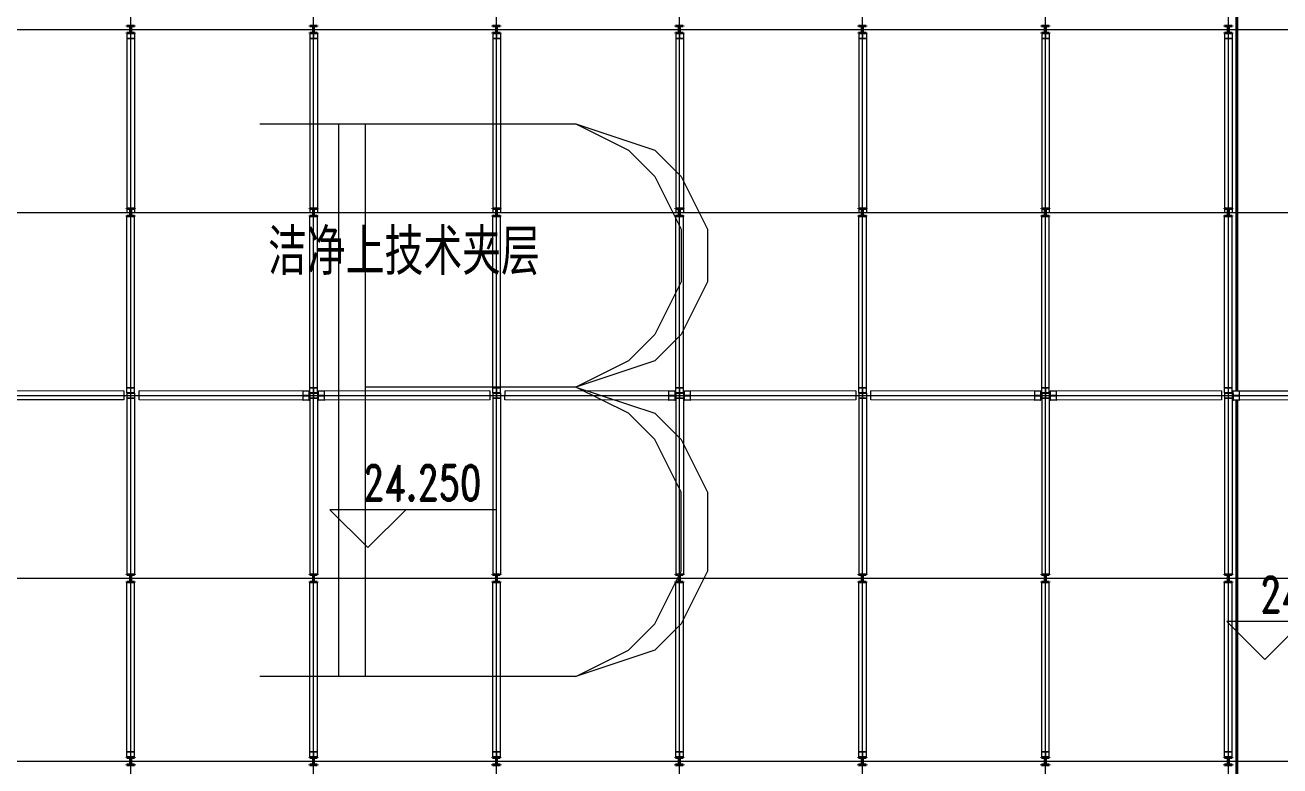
# Model space of a CAD drawing. Header units: millimetres. Extents: x -30000 to 430621, y -31706 to 192400.
# Drawn here: x 17445 to 66825, y 64616 to 93773 of the extents above; entities that cross this region are included whole.
import ezdxf

# ---------------------------------------------------------------- set-up
doc = ezdxf.new("R2010")
doc.units = ezdxf.units.MM
doc.linetypes.add('轴网线', pattern=[22.04, 18.38, -1.83, 0, -1.83])
doc.layers.get('0').update_dxf_attribs({"color": 8})
for name, color, linetype, lineweight in [('A-ANNO-NOTE', 8, 'Continuous', 5), ('A-AREA-IDEN', 8, 'Continuous', 9), ('A-DETL-GENF', 8, 'Continuous', 18), ('A-FLOR-HRAL', 8, 'Continuous', 5), ('G-IMPT', 8, 'Continuous', 5), ('S-BEAM', 8, 'Continuous', 5), ('S-COLS', 8, 'Continuous', 5), ('S-GRID', 8, 'Continuous', 9)]:
    doc.layers.add(name, color=color, linetype=linetype, lineweight=lineweight)
doc.styles.add('RomanD_2', font='romand__.ttf', dxfattribs={"width": 0.7, "height": 1400})
doc.styles.add('仿宋_4', font='simfang.ttf', dxfattribs={"width": 0.7, "height": 1600})

# ---------------------------------------------------------------- blocks, each defined once
blk = doc.blocks.new('钢_柱_热轧H - HW300X300-659272-LAY-4F-1_500-A')
at = {"layer": 'S-COLS', "lineweight": 15, "true_color": 0xdddddd}
h = blk.add_hatch(color=254, dxfattribs=at)
h.paths.add_polyline_path([(5, -122), (0, 122), (-5, 122), (0, -122)], flags=0)
h.paths.add_polyline_path([(9, -131), (5, -122), (0, -131), (5, -131)], flags=0)
h.paths.add_polyline_path([(-145, -150), (150, -150), (150, -135), (-150, -135), (-150, -150)], flags=0)
h.paths.add_polyline_path([(5, 122), (5, 131), (-5, 129), (0, 125)], flags=0)
h.paths.add_polyline_path([(9, 131), (18, 135), (150, 135), (150, 150), (-150, 150), (-145, 135), (5, 132)], flags=0)
at = {"layer": 'S-COLS', "color": 8, "lineweight": 35, "true_color": 0x777777}
for p, q in [((-150, 150), (150, 150)), ((-150, 135), (-150, 150)), ((-18, 135), (-150, 135)), ((-5, -122), (-5, 122)), ((5, 122), (5, -122)), ((150, 135), (18, 135)), ((150, 150), (150, 135)), ((-150, -135), (-18, -135)), ((-150, -150), (-150, -135)), ((150, -150), (-150, -150)), ((18, -135), (150, -135)), ((150, -135), (150, -150))]:
    blk.add_line(p, q, dxfattribs=at)
for centre, start, end in [((-18, 122), 360, 90), ((18, 122), 90, 180), ((-18, -122), 270, 360), ((18, -122), 180, 270)]:
    blk.add_arc(centre, 13, start, end, dxfattribs=at)
blk = doc.blocks.new('钢_柱_热轧H - HW300X300-659273-LAY-4F-1_500-A')
at = {"layer": 'S-COLS', "lineweight": 15, "true_color": 0xdddddd}
h = blk.add_hatch(color=254, dxfattribs=at)
h.paths.add_polyline_path([(5, -122), (5, 122), (-5, 122), (-5, -122)], flags=0)
h.paths.add_polyline_path([(9, -131), (5, -122), (-5, -131), (5, -131)], flags=0)
h.paths.add_polyline_path([(150, -150), (150, -135), (-150, -135), (-145, -150)], flags=0)
h.paths.add_polyline_path([(5, 122), (5, 131), (-5, 129)], flags=0)
h.paths.add_polyline_path([(9, 131), (18, 135), (150, 135), (150, 150), (-150, 150), (-145, 135), (5, 132)], flags=0)
at = {"layer": 'S-COLS', "color": 8, "lineweight": 35, "true_color": 0x777777}
for p, q in [((-150, 150), (150, 150)), ((-150, 135), (-150, 150)), ((-18, 135), (-150, 135)), ((-5, -122), (-5, 122)), ((5, 122), (5, -122)), ((150, 135), (18, 135)), ((150, 150), (150, 135)), ((-150, -135), (-18, -135)), ((-150, -150), (-150, -135)), ((150, -150), (-150, -150)), ((18, -135), (150, -135)), ((150, -135), (150, -150))]:
    blk.add_line(p, q, dxfattribs=at)
for centre, start, end in [((-18, 122), 360, 90), ((18, 122), 90, 180), ((-18, -122), 270, 360), ((18, -122), 180, 270)]:
    blk.add_arc(centre, 13, start, end, dxfattribs=at)
blk = doc.blocks.new('钢_柱_热轧H - HW300X300-V80-LAY-4F-1_500-A')
at = {"layer": 'S-COLS', "lineweight": 15, "true_color": 0xdddddd}
h = blk.add_hatch(color=254, dxfattribs=at)
h.paths.add_polyline_path([(5, -122), (0, 122), (-5, 122), (0, -122)], flags=0)
h.paths.add_polyline_path([(9, -131), (5, -122), (0, -131), (5, -131)], flags=0)
h.paths.add_polyline_path([(-150, -150), (150, -150), (150, -135), (-150, -135), (-150, -150)], flags=0)
h.paths.add_polyline_path([(5, 122), (5, 131), (-5, 129), (0, 125)], flags=0)
h.paths.add_polyline_path([(9, 131), (18, 135), (150, 135), (150, 150), (-150, 150), (-145, 135), (5, 132)], flags=0)
at = {"layer": 'S-COLS', "color": 8, "lineweight": 35, "true_color": 0x777777}
for p, q in [((-150, 150), (150, 150)), ((-150, 135), (-150, 150)), ((-18, 135), (-150, 135)), ((-5, -122), (-5, 122)), ((5, 122), (5, -122)), ((150, 135), (18, 135)), ((150, 150), (150, 135)), ((-150, -135), (-18, -135)), ((-150, -150), (-150, -135)), ((18, -135), (150, -135)), ((150, -135), (150, -150))]:
    blk.add_line(p, q, dxfattribs=at)
for centre, start, end in [((-18, 122), 360, 90), ((18, 122), 90, 180), ((-18, -122), 270, 360), ((18, -122), 180, 270)]:
    blk.add_arc(centre, 13, start, end, dxfattribs=at)
blk = doc.blocks.new('钢_柱_热轧H - HW300X300-V81-LAY-4F-1_500-A')
at = {"layer": 'S-COLS', "lineweight": 15, "true_color": 0xdddddd}
h = blk.add_hatch(color=254, dxfattribs=at)
h.paths.add_polyline_path([(5, -122), (0, 122), (-5, 122), (0, -122)], flags=0)
h.paths.add_polyline_path([(9, -131), (5, -122), (0, -131), (5, -131)], flags=0)
h.paths.add_polyline_path([(-150, -150), (150, -150), (150, -135), (-150, -135), (-150, -150)], flags=0)
h.paths.add_polyline_path([(5, 122), (5, 131), (-5, 129), (0, 125)], flags=0)
h.paths.add_polyline_path([(9, 131), (18, 135), (150, 135), (150, 150), (-150, 150), (-145, 135), (5, 132)], flags=0)
at = {"layer": 'S-COLS', "color": 8, "lineweight": 35, "true_color": 0x777777}
for p, q in [((-150, 150), (150, 150)), ((-150, 135), (-150, 150)), ((-18, 135), (-150, 135)), ((-5, -122), (-5, 122)), ((5, 122), (5, -122)), ((150, 135), (18, 135)), ((150, 150), (150, 135)), ((-150, -135), (-18, -135)), ((-150, -150), (-150, -135)), ((18, -135), (150, -135)), ((150, -135), (150, -150))]:
    blk.add_line(p, q, dxfattribs=at)
for centre, start, end in [((-18, 122), 360, 90), ((18, 122), 90, 180), ((-18, -122), 270, 360), ((18, -122), 180, 270)]:
    blk.add_arc(centre, 13, start, end, dxfattribs=at)
blk = doc.blocks.new('钢_柱_热轧H - HW300X300-V82-LAY-4F-1_500-A')
at = {"layer": 'S-COLS', "lineweight": 15, "true_color": 0xdddddd}
h = blk.add_hatch(color=254, dxfattribs=at)
h.paths.add_polyline_path([(5, -122), (0, 122), (-5, 122), (0, -122)], flags=0)
h.paths.add_polyline_path([(9, -131), (5, -122), (0, -131), (5, -131)], flags=0)
h.paths.add_polyline_path([(-150, -150), (150, -150), (150, -135), (-150, -135), (-150, -150)], flags=0)
h.paths.add_polyline_path([(5, 122), (5, 131), (-5, 129), (0, 125)], flags=0)
h.paths.add_polyline_path([(9, 131), (18, 135), (150, 135), (150, 150), (-150, 150), (-145, 135), (5, 132)], flags=0)
at = {"layer": 'S-COLS', "color": 8, "lineweight": 35, "true_color": 0x777777}
for p, q in [((-150, 150), (150, 150)), ((-150, 135), (-150, 150)), ((-18, 135), (-150, 135)), ((-5, -122), (-5, 122)), ((5, 122), (5, -122)), ((150, 135), (18, 135)), ((150, 150), (150, 135)), ((-150, -135), (-18, -135)), ((-150, -150), (-150, -135)), ((18, -135), (150, -135)), ((150, -135), (150, -150))]:
    blk.add_line(p, q, dxfattribs=at)
for centre, start, end in [((-18, 122), 360, 90), ((18, 122), 90, 180), ((-18, -122), 270, 360), ((18, -122), 180, 270)]:
    blk.add_arc(centre, 13, start, end, dxfattribs=at)
blk = doc.blocks.new('钢_柱_热轧H - HW300X300-V79-LAY-4F-1_500-A')
at = {"layer": 'S-COLS', "lineweight": 15, "true_color": 0xdddddd}
h = blk.add_hatch(color=254, dxfattribs=at)
h.paths.add_polyline_path([(5, -122), (0, 122), (-5, 122), (0, -122)], flags=0)
h.paths.add_polyline_path([(9, -131), (5, -122), (0, -131), (5, -131)], flags=0)
h.paths.add_polyline_path([(-145, -150), (-145, -150), (150, -150), (150, -135), (-150, -135), (-150, -150)], flags=0)
h.paths.add_polyline_path([(5, 122), (5, 131), (-5, 129), (0, 125)], flags=0)
h.paths.add_polyline_path([(9, 131), (18, 135), (150, 135), (150, 150), (-150, 150), (-145, 135), (5, 132)], flags=0)
at = {"layer": 'S-COLS', "color": 8, "lineweight": 35, "true_color": 0x777777}
for p, q in [((-150, 150), (150, 150)), ((-150, 135), (-150, 150)), ((-18, 135), (-150, 135)), ((-5, -122), (-5, 122)), ((5, 122), (5, -122)), ((150, 135), (18, 135)), ((150, 150), (150, 135)), ((-150, -135), (-18, -135)), ((-150, -150), (-150, -135)), ((18, -135), (150, -135)), ((150, -135), (150, -150))]:
    blk.add_line(p, q, dxfattribs=at)
for centre, start, end in [((-18, 122), 360, 90), ((18, 122), 90, 180), ((-18, -122), 270, 360), ((18, -122), 180, 270)]:
    blk.add_arc(centre, 13, start, end, dxfattribs=at)
blk = doc.blocks.new('钢_梁_焊接H - H300X300X10X15-V124-LAY-4F-1_500-A')
at = {"layer": 'S-BEAM', "color": 8, "lineweight": 15, "true_color": 0x777777}
for p, q in [((21750, 93450), (21450, 93450)), ((21450, 93450), (21450, 93440)), ((21450, 93440), (21595, 93440)), ((21450, 93440), (21450, 93250)), ((21595, 93440), (21595, 93250)), ((21605, 93250), (21605, 93440)), ((21605, 93440), (21750, 93440)), ((21750, 93440), (21750, 93450)), ((21750, 93440), (21750, 93250)), ((21595, 93250), (21450, 93250)), ((21450, 93250), (21450, 93240)), ((21450, 93240), (21750, 93240)), ((21450, 93240), (21450, 86549)), ((21750, 93250), (21605, 93250)), ((21750, 93240), (21750, 93250)), ((21750, 93240), (21750, 86386)), ((21450, 86535), (21450, 86386)), ((21590, 86386), (21450, 86386)), ((21750, 86386), (21600, 86386))]:
    blk.add_line(p, q, dxfattribs=at)
blk = doc.blocks.new('钢_梁_焊接H - H300X300X10X15-V130-LAY-4F-1_500-A')
at = {"layer": 'S-BEAM', "color": 8, "lineweight": 15, "true_color": 0x777777}
for p, q in [((21450, 65176), (21450, 71851)), ((21750, 65176), (21750, 71861)), ((21750, 65176), (21450, 65176)), ((21450, 65176), (21450, 65166)), ((21450, 65166), (21595, 65166)), ((21450, 64976), (21450, 65166)), ((21595, 64976), (21450, 64976)), ((21450, 64976), (21450, 64965)), ((21450, 64965), (21750, 64965)), ((21595, 65166), (21595, 64976)), ((21605, 64976), (21605, 65166)), ((21605, 65166), (21750, 65166)), ((21750, 64976), (21605, 64976)), ((21750, 65166), (21750, 65176)), ((21750, 64976), (21750, 65166)), ((21750, 64965), (21750, 64976))]:
    blk.add_line(p, q, dxfattribs=at)
blk = doc.blocks.new('钢_梁_焊接H - H300X300X10X15-V131-LAY-4F-1_500-A')
at = {"layer": 'S-BEAM', "color": 8, "lineweight": 15, "true_color": 0x777777}
for p, q in [((21450, 86275), (21596, 86275)), ((21450, 86265), (21450, 86275)), ((21450, 79501), (21450, 86251)), ((21601, 86275), (21750, 86275)), ((21750, 79501), (21750, 86275)), ((21750, 79501), (21450, 79501)), ((21450, 79501), (21450, 79490)), ((21750, 79490), (21750, 79501)), ((21450, 79490), (21595, 79490)), ((21450, 79301), (21450, 79490)), ((21595, 79490), (21595, 79301)), ((21605, 79301), (21605, 79490)), ((21605, 79490), (21750, 79490)), ((21664, 79295), (21658, 79295)), ((21750, 79301), (21750, 79490))]:
    blk.add_line(p, q, dxfattribs=at)
blk = doc.blocks.new('钢_梁_焊接H - H300X300X10X15-V132-LAY-4F-1_500-A')
at = {"layer": 'S-BEAM', "color": 8, "lineweight": 15, "true_color": 0x777777}
for p, q in [((21750, 79301), (21450, 79301)), ((21450, 79301), (21450, 79290)), ((21450, 79290), (21595, 79290)), ((21450, 79290), (21450, 79095)), ((21595, 79095), (21450, 79095)), ((21450, 79095), (21450, 79084)), ((21450, 79084), (21750, 79084)), ((21450, 79084), (21450, 72149)), ((21595, 79290), (21595, 79095)), ((21605, 79095), (21605, 79290)), ((21605, 79290), (21750, 79290)), ((21750, 79095), (21605, 79095)), ((21750, 79290), (21750, 79301)), ((21750, 79290), (21750, 79095)), ((21750, 79084), (21750, 79095)), ((21750, 79084), (21750, 72146))]:
    blk.add_line(p, q, dxfattribs=at)
blk = doc.blocks.new('钢_梁_焊接H - H300X300X10X15-V135-LAY-4F-1_500-A')
at = {"layer": 'S-BEAM', "color": 8, "lineweight": 15, "true_color": 0x777777}
for p, q in [((28950, 93450), (28650, 93450)), ((28650, 93450), (28650, 93440)), ((28650, 93440), (28795, 93440)), ((28650, 93440), (28650, 93250)), ((28795, 93440), (28795, 93250)), ((28805, 93250), (28805, 93440)), ((28805, 93440), (28950, 93440)), ((28950, 93440), (28950, 93450)), ((28950, 93440), (28950, 93250)), ((28795, 93250), (28650, 93250)), ((28650, 93250), (28650, 93240)), ((28650, 93240), (28950, 93240)), ((28650, 93240), (28650, 86549)), ((28950, 93250), (28805, 93250)), ((28950, 93240), (28950, 93250)), ((28950, 93240), (28950, 86386)), ((28650, 86535), (28650, 86386)), ((28790, 86386), (28650, 86386)), ((28950, 86386), (28800, 86386))]:
    blk.add_line(p, q, dxfattribs=at)
blk = doc.blocks.new('钢_梁_焊接H - H300X300X10X15-V140-LAY-4F-1_500-A')
at = {"layer": 'S-BEAM', "color": 8, "lineweight": 15, "true_color": 0x777777}
for p, q in [((28650, 65176), (28650, 71851)), ((28950, 65176), (28950, 71861)), ((28950, 65176), (28650, 65176)), ((28650, 65176), (28650, 65166)), ((28650, 65166), (28795, 65166)), ((28650, 64976), (28650, 65166)), ((28795, 64976), (28650, 64976)), ((28650, 64976), (28650, 64965)), ((28650, 64965), (28950, 64965)), ((28795, 65166), (28795, 64976)), ((28805, 64976), (28805, 65166)), ((28805, 65166), (28950, 65166)), ((28950, 64976), (28805, 64976)), ((28950, 65166), (28950, 65176)), ((28950, 64976), (28950, 65166)), ((28950, 64965), (28950, 64976))]:
    blk.add_line(p, q, dxfattribs=at)
blk = doc.blocks.new('钢_梁_焊接H - H300X300X10X15-V141-LAY-4F-1_500-A')
at = {"layer": 'S-BEAM', "color": 8, "lineweight": 15, "true_color": 0x777777}
for p, q in [((28650, 86275), (28796, 86275)), ((28650, 86265), (28650, 86275)), ((28650, 79501), (28650, 86251)), ((28801, 86275), (28950, 86275)), ((28950, 79501), (28950, 86275)), ((28950, 79501), (28650, 79501)), ((28650, 79501), (28650, 79490)), ((28950, 79490), (28950, 79501)), ((28650, 79490), (28795, 79490)), ((28650, 79301), (28650, 79490)), ((28795, 79490), (28795, 79301)), ((28805, 79301), (28805, 79490)), ((28805, 79490), (28950, 79490)), ((28864, 79295), (28858, 79295)), ((28950, 79301), (28950, 79490))]:
    blk.add_line(p, q, dxfattribs=at)
blk = doc.blocks.new('钢_梁_焊接H - H300X300X10X15-V142-LAY-4F-1_500-A')
at = {"layer": 'S-BEAM', "color": 8, "lineweight": 15, "true_color": 0x777777}
for p, q in [((28950, 79301), (28650, 79301)), ((28650, 79301), (28650, 79290)), ((28650, 79290), (28795, 79290)), ((28650, 79290), (28650, 79095)), ((28795, 79095), (28650, 79095)), ((28650, 79095), (28650, 79084)), ((28650, 79084), (28950, 79084)), ((28650, 79084), (28650, 72149)), ((28795, 79290), (28795, 79095)), ((28805, 79095), (28805, 79290)), ((28805, 79290), (28950, 79290)), ((28950, 79095), (28805, 79095)), ((28950, 79290), (28950, 79301)), ((28950, 79290), (28950, 79095)), ((28950, 79084), (28950, 79095)), ((28950, 79084), (28950, 72146))]:
    blk.add_line(p, q, dxfattribs=at)
blk = doc.blocks.new('钢_梁_焊接H - H300X300X10X15-V145-LAY-4F-1_500-A')
at = {"layer": 'S-BEAM', "color": 8, "lineweight": 15, "true_color": 0x777777}
for p, q in [((36150, 93450), (35850, 93450)), ((35850, 93450), (35850, 93440)), ((35850, 93440), (35995, 93440)), ((35850, 93440), (35850, 93250)), ((35995, 93440), (35995, 93250)), ((36005, 93250), (36005, 93440)), ((36005, 93440), (36150, 93440)), ((36150, 93440), (36150, 93450)), ((36150, 93440), (36150, 93250)), ((35995, 93250), (35850, 93250)), ((35850, 93250), (35850, 93240)), ((35850, 93240), (36150, 93240)), ((35850, 93240), (35850, 86549)), ((36150, 93250), (36005, 93250)), ((36150, 93240), (36150, 93250)), ((36150, 93240), (36150, 86386)), ((35850, 86535), (35850, 86386)), ((35990, 86386), (35850, 86386)), ((36150, 86386), (36000, 86386))]:
    blk.add_line(p, q, dxfattribs=at)
blk = doc.blocks.new('钢_梁_焊接H - H300X300X10X15-V149-LAY-4F-1_500-A')
at = {"layer": 'S-BEAM', "color": 8, "lineweight": 15, "true_color": 0x777777}
for p, q in [((35850, 65176), (35850, 71851)), ((36150, 65176), (36150, 71861)), ((36150, 65176), (35850, 65176)), ((35850, 65176), (35850, 65166)), ((35850, 65166), (35995, 65166)), ((35850, 64976), (35850, 65166)), ((35995, 64976), (35850, 64976)), ((35850, 64976), (35850, 64965)), ((35850, 64965), (36150, 64965)), ((35995, 65166), (35995, 64976)), ((36005, 64976), (36005, 65166)), ((36005, 65166), (36150, 65166)), ((36150, 64976), (36005, 64976)), ((36150, 65166), (36150, 65176)), ((36150, 64976), (36150, 65166)), ((36150, 64965), (36150, 64976))]:
    blk.add_line(p, q, dxfattribs=at)
blk = doc.blocks.new('钢_梁_焊接H - H300X300X10X15-V150-LAY-4F-1_500-A')
at = {"layer": 'S-BEAM', "color": 8, "lineweight": 15, "true_color": 0x777777}
for p, q in [((35850, 86275), (35996, 86275)), ((35850, 86265), (35850, 86275)), ((35850, 79501), (35850, 86251)), ((36001, 86275), (36150, 86275)), ((36150, 79501), (36150, 86275)), ((36150, 79501), (35850, 79501)), ((35850, 79501), (35850, 79490)), ((36150, 79490), (36150, 79501)), ((35850, 79490), (35995, 79490)), ((35850, 79301), (35850, 79490)), ((35995, 79490), (35995, 79301)), ((36005, 79301), (36005, 79490)), ((36005, 79490), (36150, 79490)), ((36064, 79295), (36058, 79295)), ((36150, 79301), (36150, 79490))]:
    blk.add_line(p, q, dxfattribs=at)
blk = doc.blocks.new('钢_梁_焊接H - H300X300X10X15-V151-LAY-4F-1_500-A')
at = {"layer": 'S-BEAM', "color": 8, "lineweight": 15, "true_color": 0x777777}
for p, q in [((36150, 79301), (35850, 79301)), ((35850, 79301), (35850, 79290)), ((35850, 79290), (35995, 79290)), ((35850, 79290), (35850, 79095)), ((35995, 79095), (35850, 79095)), ((35850, 79095), (35850, 79084)), ((35850, 79084), (36150, 79084)), ((35850, 79084), (35850, 72149)), ((35995, 79290), (35995, 79095)), ((36005, 79095), (36005, 79290)), ((36005, 79290), (36150, 79290)), ((36150, 79095), (36005, 79095)), ((36150, 79290), (36150, 79301)), ((36150, 79290), (36150, 79095)), ((36150, 79084), (36150, 79095)), ((36150, 79084), (36150, 72146))]:
    blk.add_line(p, q, dxfattribs=at)
blk = doc.blocks.new('钢_梁_焊接H - H300X300X10X15-V154-LAY-4F-1_500-A')
at = {"layer": 'S-BEAM', "color": 8, "lineweight": 15, "true_color": 0x777777}
for p, q in [((43350, 93450), (43050, 93450)), ((43050, 93450), (43050, 93440)), ((43050, 93440), (43195, 93440)), ((43050, 93440), (43050, 93250)), ((43195, 93440), (43195, 93250)), ((43205, 93250), (43205, 93440)), ((43205, 93440), (43350, 93440)), ((43350, 93440), (43350, 93450)), ((43350, 93440), (43350, 93250)), ((43195, 93250), (43050, 93250)), ((43050, 93250), (43050, 93240)), ((43050, 93240), (43350, 93240)), ((43050, 93240), (43050, 86549)), ((43350, 93250), (43205, 93250)), ((43350, 93240), (43350, 93250)), ((43350, 93240), (43350, 86386)), ((43050, 86535), (43050, 86386)), ((43190, 86386), (43050, 86386)), ((43350, 86386), (43200, 86386))]:
    blk.add_line(p, q, dxfattribs=at)
blk = doc.blocks.new('钢_梁_焊接H - H300X300X10X15-V158-LAY-4F-1_500-A')
at = {"layer": 'S-BEAM', "color": 8, "lineweight": 15, "true_color": 0x777777}
for p, q in [((43050, 65176), (43050, 71851)), ((43350, 65176), (43350, 71861)), ((43350, 65176), (43050, 65176)), ((43050, 65176), (43050, 65166)), ((43050, 65166), (43195, 65166)), ((43050, 64976), (43050, 65166)), ((43195, 64976), (43050, 64976)), ((43050, 64976), (43050, 64965)), ((43050, 64965), (43350, 64965)), ((43195, 65166), (43195, 64976)), ((43205, 64976), (43205, 65166)), ((43205, 65166), (43350, 65166)), ((43350, 64976), (43205, 64976)), ((43350, 65166), (43350, 65176)), ((43350, 64976), (43350, 65166)), ((43350, 64965), (43350, 64976))]:
    blk.add_line(p, q, dxfattribs=at)
blk = doc.blocks.new('钢_梁_焊接H - H300X300X10X15-V159-LAY-4F-1_500-A')
at = {"layer": 'S-BEAM', "color": 8, "lineweight": 15, "true_color": 0x777777}
for p, q in [((43050, 86275), (43196, 86275)), ((43050, 86265), (43050, 86275)), ((43050, 79501), (43050, 86251)), ((43201, 86275), (43350, 86275)), ((43350, 79501), (43350, 86275)), ((43350, 79501), (43050, 79501)), ((43050, 79501), (43050, 79490)), ((43350, 79490), (43350, 79501)), ((43050, 79490), (43195, 79490)), ((43050, 79301), (43050, 79490)), ((43195, 79490), (43195, 79301)), ((43205, 79301), (43205, 79490)), ((43205, 79490), (43350, 79490)), ((43264, 79295), (43258, 79295)), ((43350, 79301), (43350, 79490))]:
    blk.add_line(p, q, dxfattribs=at)
blk = doc.blocks.new('钢_梁_焊接H - H300X300X10X15-V160-LAY-4F-1_500-A')
at = {"layer": 'S-BEAM', "color": 8, "lineweight": 15, "true_color": 0x777777}
for p, q in [((43350, 79301), (43050, 79301)), ((43050, 79301), (43050, 79290)), ((43050, 79290), (43195, 79290)), ((43050, 79290), (43050, 79095)), ((43195, 79095), (43050, 79095)), ((43050, 79095), (43050, 79084)), ((43050, 79084), (43350, 79084)), ((43050, 79084), (43050, 72149)), ((43195, 79290), (43195, 79095)), ((43205, 79095), (43205, 79290)), ((43205, 79290), (43350, 79290)), ((43350, 79095), (43205, 79095)), ((43350, 79290), (43350, 79301)), ((43350, 79290), (43350, 79095)), ((43350, 79084), (43350, 79095)), ((43350, 79084), (43350, 72146))]:
    blk.add_line(p, q, dxfattribs=at)
blk = doc.blocks.new('钢_梁_焊接H - H300X300X10X15-V166-LAY-4F-1_500-A')
at = {"layer": 'S-BEAM', "color": 8, "lineweight": 15, "true_color": 0x777777}
for p, q in [((64950, 93450), (64650, 93450)), ((64650, 93450), (64650, 93440)), ((64650, 93440), (64795, 93440)), ((64650, 93440), (64650, 93250)), ((64795, 93440), (64795, 93250)), ((64805, 93250), (64805, 93440)), ((64805, 93440), (64950, 93440)), ((64950, 93440), (64950, 93450)), ((64950, 93440), (64950, 93250)), ((64795, 93250), (64650, 93250)), ((64650, 93250), (64650, 93240)), ((64650, 93240), (64950, 93240)), ((64650, 93240), (64650, 86549)), ((64950, 93250), (64805, 93250)), ((64950, 93240), (64950, 93250)), ((64950, 93240), (64950, 86386)), ((64650, 86535), (64650, 86386)), ((64790, 86386), (64650, 86386)), ((64950, 86386), (64800, 86386))]:
    blk.add_line(p, q, dxfattribs=at)
blk = doc.blocks.new('钢_梁_焊接H - H300X300X10X15-V170-LAY-4F-1_500-A')
at = {"layer": 'S-BEAM', "color": 8, "lineweight": 15, "true_color": 0x777777}
for p, q in [((64650, 65176), (64650, 71851)), ((64950, 65176), (64950, 71861)), ((64950, 65176), (64650, 65176)), ((64650, 65176), (64650, 65166)), ((64650, 65166), (64795, 65166)), ((64650, 64976), (64650, 65166)), ((64795, 64976), (64650, 64976)), ((64650, 64976), (64650, 64965)), ((64650, 64965), (64950, 64965)), ((64795, 65166), (64795, 64976)), ((64805, 64976), (64805, 65166)), ((64805, 65166), (64950, 65166)), ((64950, 64976), (64805, 64976)), ((64950, 65166), (64950, 65176)), ((64950, 64976), (64950, 65166)), ((64950, 64965), (64950, 64976))]:
    blk.add_line(p, q, dxfattribs=at)
blk = doc.blocks.new('钢_梁_焊接H - H300X300X10X15-V171-LAY-4F-1_500-A')
at = {"layer": 'S-BEAM', "color": 8, "lineweight": 15, "true_color": 0x777777}
for p, q in [((64650, 86275), (64796, 86275)), ((64650, 86265), (64650, 86275)), ((64650, 79501), (64650, 86251)), ((64801, 86275), (64950, 86275)), ((64950, 79501), (64950, 86275)), ((64950, 79501), (64650, 79501)), ((64650, 79501), (64650, 79490)), ((64950, 79490), (64950, 79501)), ((64650, 79490), (64795, 79490)), ((64650, 79301), (64650, 79490)), ((64795, 79490), (64795, 79301)), ((64805, 79301), (64805, 79490)), ((64805, 79490), (64950, 79490)), ((64864, 79295), (64858, 79295)), ((64950, 79301), (64950, 79490))]:
    blk.add_line(p, q, dxfattribs=at)
blk = doc.blocks.new('钢_梁_焊接H - H300X300X10X15-V172-LAY-4F-1_500-A')
at = {"layer": 'S-BEAM', "color": 8, "lineweight": 15, "true_color": 0x777777}
for p, q in [((64950, 79301), (64650, 79301)), ((64650, 79301), (64650, 79290)), ((64650, 79290), (64795, 79290)), ((64650, 79290), (64650, 79095)), ((64795, 79095), (64650, 79095)), ((64650, 79095), (64650, 79084)), ((64650, 79084), (64950, 79084)), ((64650, 79084), (64650, 72149)), ((64795, 79290), (64795, 79095)), ((64805, 79095), (64805, 79290)), ((64805, 79290), (64950, 79290)), ((64950, 79095), (64805, 79095)), ((64950, 79290), (64950, 79301)), ((64950, 79290), (64950, 79095)), ((64950, 79084), (64950, 79095)), ((64950, 79084), (64950, 72146))]:
    blk.add_line(p, q, dxfattribs=at)
blk = doc.blocks.new('钢_梁_热轧H - HW350X350-659137-LAY-4F-1_500-A')
at = {"layer": 'S-BEAM', "color": 8, "lineweight": 15, "true_color": 0x777777}
for p, q in [((201791, 79366), (201778, 79366)), ((201778, 79366), (201778, 79016)), ((201778, 79016), (201792, 79016)), ((202017, 79367), (201791, 79366)), ((201792, 79210), (201791, 79366)), ((201792, 79016), (201792, 79172)), ((202018, 79017), (201792, 79016)), ((202008, 79198), (201801, 79197)), ((201801, 79185), (202008, 79186)), ((202031, 79367), (202017, 79367)), ((202017, 79367), (202017, 79211)), ((202017, 79173), (202018, 79017)), ((202018, 79017), (202031, 79017)), ((208532, 79375), (202031, 79367)), ((202031, 79017), (202031, 79367)), ((208532, 79025), (202031, 79017)), ((208532, 79375), (208532, 79025))]:
    blk.add_line(p, q, dxfattribs=at)
for centre, start_param, end_param in [((201801, 79210), 1.570796, 3.141593), ((201801, 79172), 0, 1.570796), ((202008, 79211), 3.141593, 4.712389), ((202008, 79173), 4.712389, 6.283185)]:
    blk.add_ellipse(centre, major_axis=(0, 13), ratio=0.723505, start_param=start_param, end_param=end_param, dxfattribs=at)
blk = doc.blocks.new('钢_梁_热轧H - HW350X350-659135-LAY-4F-1_500-A')
at = {"layer": 'S-BEAM', "color": 8, "lineweight": 15, "true_color": 0x777777}
for p, q in [((223530, 79025), (223531, 79375)), ((229969, 79017), (223530, 79025)), ((229969, 79367), (223531, 79375)), ((229983, 79367), (229969, 79367)), ((229969, 79367), (229969, 79017)), ((229969, 79017), (229982, 79017)), ((229982, 79017), (229983, 79173)), ((230208, 79016), (229982, 79017)), ((229983, 79211), (229983, 79367)), ((230209, 79366), (229983, 79367)), ((230199, 79197), (229992, 79198)), ((229992, 79186), (230199, 79185)), ((230209, 79366), (230208, 79210)), ((230208, 79172), (230208, 79016)), ((230208, 79016), (230222, 79016)), ((230222, 79366), (230209, 79366)), ((230222, 79016), (230222, 79366))]:
    blk.add_line(p, q, dxfattribs=at)
for centre, start_param, end_param in [((229992, 79211), 1.570796, 3.141593), ((229992, 79173), 0, 1.570796), ((230199, 79210), 3.141593, 4.712389), ((230199, 79172), 4.712389, 6.283185)]:
    blk.add_ellipse(centre, major_axis=(0, 13), ratio=0.723505, start_param=start_param, end_param=end_param, dxfattribs=at)
blk = doc.blocks.new('钢_梁_热轧H - HW350X350-659138-LAY-4F-1_500-A')
at = {"layer": 'S-BEAM', "color": 8, "lineweight": 15, "true_color": 0x777777}
for p, q in [((194730, 79025), (194731, 79375)), ((201169, 79017), (194730, 79025)), ((201169, 79367), (194731, 79375)), ((201183, 79367), (201169, 79367)), ((201169, 79367), (201169, 79017)), ((201169, 79017), (201182, 79017)), ((201182, 79017), (201183, 79173)), ((201408, 79016), (201182, 79017)), ((201183, 79211), (201183, 79367)), ((201409, 79366), (201183, 79367)), ((201399, 79197), (201192, 79198)), ((201192, 79186), (201399, 79185)), ((201409, 79366), (201408, 79210)), ((201408, 79172), (201408, 79016)), ((201408, 79016), (201422, 79016)), ((201422, 79366), (201409, 79366)), ((201422, 79016), (201422, 79366))]:
    blk.add_line(p, q, dxfattribs=at)
for centre, start_param, end_param in [((201192, 79211), 1.570796, 3.141593), ((201192, 79173), 0, 1.570796), ((201399, 79210), 3.141593, 4.712389), ((201399, 79172), 4.712389, 6.283185)]:
    blk.add_ellipse(centre, major_axis=(0, 13), ratio=0.723505, start_param=start_param, end_param=end_param, dxfattribs=at)
blk = doc.blocks.new('钢_梁_热轧H - HW350X350-659136-LAY-4F-1_500-A')
at = {"layer": 'S-BEAM', "color": 8, "lineweight": 15, "true_color": 0x777777}
for p, q in [((216191, 79366), (216178, 79366)), ((216178, 79366), (216178, 79016)), ((216178, 79016), (216192, 79016)), ((216417, 79367), (216191, 79366)), ((216192, 79210), (216191, 79366)), ((216192, 79016), (216192, 79172)), ((216418, 79017), (216192, 79016)), ((216408, 79198), (216201, 79197)), ((216201, 79185), (216408, 79186)), ((216431, 79367), (216417, 79367)), ((216417, 79367), (216417, 79211)), ((216417, 79173), (216418, 79017)), ((216418, 79017), (216431, 79017)), ((222932, 79375), (216431, 79367)), ((216431, 79017), (216431, 79367)), ((222932, 79025), (216431, 79017)), ((222932, 79375), (222932, 79025))]:
    blk.add_line(p, q, dxfattribs=at)
for centre, start_param, end_param in [((216201, 79210), 1.570796, 3.141593), ((216201, 79172), 0, 1.570796), ((216408, 79211), 3.141593, 4.712389), ((216408, 79173), 4.712389, 6.283185)]:
    blk.add_ellipse(centre, major_axis=(0, 13), ratio=0.723505, start_param=start_param, end_param=end_param, dxfattribs=at)
blk = doc.blocks.new('X-ST-F3-04-C-002_HLP2_rvt-1-LAY-4F-1_500-A')
at = {"color": 8, "lineweight": 15, "true_color": 0x777777}
for name, p in [('钢_柱_热轧H - HW300X300-V80-LAY-4F-1_500-A', (21595, 93600)), ('钢_梁_焊接H - H300X300X10X15-V124-LAY-4F-1_500-A', (0, 0)), ('钢_柱_热轧H - HW300X300-V81-LAY-4F-1_500-A', (28795, 93600)), ('钢_梁_焊接H - H300X300X10X15-V135-LAY-4F-1_500-A', (0, 0)), ('钢_柱_热轧H - HW300X300-V82-LAY-4F-1_500-A', (35995, 93600)), ('钢_梁_焊接H - H300X300X10X15-V145-LAY-4F-1_500-A', (0, 0)), ('钢_柱_热轧H - HW300X300-V79-LAY-4F-1_500-A', (43195, 93600)), ('钢_梁_焊接H - H300X300X10X15-V154-LAY-4F-1_500-A', (0, 0)), ('钢_柱_热轧H - HW300X300-V80-LAY-4F-1_500-A', (50395, 93600)), ('钢_梁_焊接H - H300X300X10X15-V124-LAY-4F-1_500-A', (28800, 0)), ('钢_柱_热轧H - HW300X300-V81-LAY-4F-1_500-A', (57595, 93600)), ('钢_梁_焊接H - H300X300X10X15-V135-LAY-4F-1_500-A', (28800, 0)), ('钢_柱_热轧H - HW300X300-V79-LAY-4F-1_500-A', (64795, 93600)), ('钢_梁_焊接H - H300X300X10X15-V166-LAY-4F-1_500-A', (0, 0)), ('钢_柱_热轧H - HW300X300-659273-LAY-4F-1_500-A', (21595, 86400)), ('钢_柱_热轧H - HW300X300-659273-LAY-4F-1_500-A', (28795, 86400)), ('钢_柱_热轧H - HW300X300-659273-LAY-4F-1_500-A', (35995, 86400)), ('钢_柱_热轧H - HW300X300-659273-LAY-4F-1_500-A', (43195, 86400)), ('钢_柱_热轧H - HW300X300-659273-LAY-4F-1_500-A', (50395, 86400)), ('钢_柱_热轧H - HW300X300-659273-LAY-4F-1_500-A', (57595, 86400)), ('钢_柱_热轧H - HW300X300-659273-LAY-4F-1_500-A', (64795, 86400)), ('钢_梁_焊接H - H300X300X10X15-V131-LAY-4F-1_500-A', (0, 0)), ('钢_梁_焊接H - H300X300X10X15-V141-LAY-4F-1_500-A', (0, 0)), ('钢_梁_焊接H - H300X300X10X15-V150-LAY-4F-1_500-A', (0, 0)), ('钢_梁_焊接H - H300X300X10X15-V159-LAY-4F-1_500-A', (0, 0)), ('钢_梁_焊接H - H300X300X10X15-V131-LAY-4F-1_500-A', (28800, 0)), ('钢_梁_焊接H - H300X300X10X15-V141-LAY-4F-1_500-A', (28800, 0)), ('钢_梁_焊接H - H300X300X10X15-V171-LAY-4F-1_500-A', (0, 0)), ('钢_梁_热轧H - HW350X350-659137-LAY-4F-1_500-A', (-187200, 0)), ('钢_梁_焊接H - H300X300X10X15-V132-LAY-4F-1_500-A', (0, 0)), ('钢_梁_热轧H - HW350X350-659135-LAY-4F-1_500-A', (-201600, 0)), ('钢_梁_焊接H - H300X300X10X15-V142-LAY-4F-1_500-A', (0, 0)), ('钢_梁_热轧H - HW350X350-659137-LAY-4F-1_500-A', (-172800, 0)), ('钢_梁_焊接H - H300X300X10X15-V151-LAY-4F-1_500-A', (0, 0)), ('钢_梁_热轧H - HW350X350-659138-LAY-4F-1_500-A', (-158400, 0)), ('钢_梁_焊接H - H300X300X10X15-V160-LAY-4F-1_500-A', (0, 0)), ('钢_梁_热轧H - HW350X350-659137-LAY-4F-1_500-A', (-158400, 0)), ('钢_梁_焊接H - H300X300X10X15-V132-LAY-4F-1_500-A', (28800, 0)), ('钢_梁_热轧H - HW350X350-659135-LAY-4F-1_500-A', (-172800, 0)), ('钢_梁_焊接H - H300X300X10X15-V142-LAY-4F-1_500-A', (28800, 0)), ('钢_梁_热轧H - HW350X350-659137-LAY-4F-1_500-A', (-144000, 0)), ('钢_梁_焊接H - H300X300X10X15-V172-LAY-4F-1_500-A', (0, 0)), ('钢_梁_热轧H - HW350X350-659136-LAY-4F-1_500-A', (-151200, 0)), ('钢_柱_热轧H - HW300X300-659273-LAY-4F-1_500-A', (21595, 72000)), ('钢_柱_热轧H - HW300X300-659273-LAY-4F-1_500-A', (28795, 72000)), ('钢_柱_热轧H - HW300X300-659273-LAY-4F-1_500-A', (35995, 72000)), ('钢_柱_热轧H - HW300X300-659273-LAY-4F-1_500-A', (43195, 72000)), ('钢_柱_热轧H - HW300X300-659273-LAY-4F-1_500-A', (50395, 72000)), ('钢_柱_热轧H - HW300X300-659273-LAY-4F-1_500-A', (57595, 72000)), ('钢_柱_热轧H - HW300X300-659273-LAY-4F-1_500-A', (64795, 72000)), ('钢_梁_焊接H - H300X300X10X15-V130-LAY-4F-1_500-A', (0, 0)), ('钢_梁_焊接H - H300X300X10X15-V140-LAY-4F-1_500-A', (0, 0)), ('钢_梁_焊接H - H300X300X10X15-V149-LAY-4F-1_500-A', (0, 0)), ('钢_梁_焊接H - H300X300X10X15-V158-LAY-4F-1_500-A', (0, 0)), ('钢_梁_焊接H - H300X300X10X15-V130-LAY-4F-1_500-A', (28800, 0)), ('钢_梁_焊接H - H300X300X10X15-V140-LAY-4F-1_500-A', (28800, 0)), ('钢_梁_焊接H - H300X300X10X15-V170-LAY-4F-1_500-A', (0, 0)), ('钢_柱_热轧H - HW300X300-659272-LAY-4F-1_500-A', (21595, 64800)), ('钢_柱_热轧H - HW300X300-659272-LAY-4F-1_500-A', (28795, 64800)), ('钢_柱_热轧H - HW300X300-659272-LAY-4F-1_500-A', (35995, 64800)), ('钢_柱_热轧H - HW300X300-659272-LAY-4F-1_500-A', (43195, 64800)), ('钢_柱_热轧H - HW300X300-659272-LAY-4F-1_500-A', (50395, 64800)), ('钢_柱_热轧H - HW300X300-659272-LAY-4F-1_500-A', (57595, 64800)), ('钢_柱_热轧H - HW300X300-659272-LAY-4F-1_500-A', (64795, 64800))]:
    blk.add_blockref(name, p, dxfattribs=at)
blk = doc.blocks.new('顶部扶栏类型 - 顶部扶栏_内部_-3241268-LAY-4F-1_500-A')
at = {"layer": 'A-FLOR-HRAL'}
for p, q in [((65100, 79366), (65100, 105597)), ((65150, 105647), (65150, 79366)), ((65100, 52800), (65100, 79016)), ((65150, 79016), (65150, 52750))]:
    blk.add_line(p, q, dxfattribs=at)
blk = doc.blocks.new('顶部扶栏类型 - 顶部扶栏_内部_-V429-LAY-4F-1_500-A')
at = {"layer": 'A-FLOR-HRAL'}
for p, q in [((65100, 79366), (65100, 105597)), ((65150, 79366), (65150, 105647)), ((65100, 52800), (65100, 79016)), ((65150, 52750), (65150, 79016))]:
    blk.add_line(p, q, dxfattribs=at)
blk = doc.blocks.new('分区-小比例 - 分区-小比例_dwg-3125162-LAY-4F-1_500-A')
at = {"layer": 'G-IMPT', "color": 9, "true_color": 0xbababa}
for p, q in [((34798, 96056), (34798, 117806)), ((35834, 117806), (35834, 96056))]:
    blk.add_line(p, q, dxfattribs=at)
at = {"layer": 'G-IMPT', "color": 9, "true_color": 0xbababa, "flags": 128}
for points in [[(31688, 117806), (44126, 117806), (47235, 116770), (48272, 115733), (49308, 113661), (49308, 111588), (48272, 109515), (47235, 108478), (44126, 107442)], [(44126, 117806), (46199, 116770), (47235, 115733), (48272, 113661), (48272, 111588), (47235, 109515), (46199, 108478), (44126, 107442), (35834, 107442)], [(44126, 96056), (46199, 97092), (47235, 98129), (48272, 100202), (48272, 103311), (47235, 105384), (46199, 106420), (44126, 107442), (47235, 106420), (48272, 105384), (49308, 103311), (49308, 100202), (48272, 98129), (47235, 97092), (44126, 96056), (31688, 96056)]]:
    blk.add_lwpolyline(points, dxfattribs=at)
blk = doc.blocks.new('分区-小比例 - A-1058767-LAY-4F-1_500-A')
blk.add_blockref('分区-小比例 - 分区-小比例_dwg-3125162-LAY-4F-1_500-A', (5054, 3407))
blk = doc.blocks.new('高程点-说明仿宋-2 - 高程点-说明仿宋-2-1141479-LAY-4F-1_500-A')
at = {"layer": 'A-ANNO-NOTE', "lineweight": 18}
for p, q in [((10.062, 2.987), (-2.987, 2.987)), ((0, 0), (-2.987, 2.987)), ((0, 0), (2.987, 2.987))]:
    blk.add_line(p, q, dxfattribs=at)

msp = doc.modelspace()

# ---------------------------------------------------------------- linework, layer by layer
at = {"layer": 'S-GRID', "linetype": '轴网线'}
for p, q in [((21600, -17706.2), (21600, 174400)), ((28800, -17706.2), (28800, 174400)), ((36000, -17706.2), (36000, 174400)), ((43200, -17706.2), (43200, 174400)), ((50400, -17706.2), (50400, 174400)), ((57600, -17706.2), (57600, 174400)), ((64800, -17706.2), (64800, 174400)), ((-16000, 93600), (308800, 93600)), ((-16000, 86400), (308800, 86400)), ((-16000, 79200), (308800, 79200)), ((-16000, 72000), (308800, 72000)), ((-16000, 64800), (308800, 64800))]:
    msp.add_line(p, q, dxfattribs=at)

# ---------------------------------------------------------------- block references
at = {"lineweight": 5}
msp.add_blockref('X-ST-F3-04-C-002_HLP2_rvt-1-LAY-4F-1_500-A', (0, 0), dxfattribs=at)
at = {"layer": 'A-ANNO-NOTE', "lineweight": 18, "xscale": 500, "yscale": 500, "zscale": 500}
for p in [(30935.8, 73207.2), (66235.8, 68807.2)]:
    msp.add_blockref('高程点-说明仿宋-2 - 高程点-说明仿宋-2-1141479-LAY-4F-1_500-A', p, dxfattribs=at)
at = {"layer": 'A-DETL-GENF', "lineweight": 5}
msp.add_blockref('分区-小比例 - A-1058767-LAY-4F-1_500-A', (-10056.6, -31326.9), dxfattribs=at)
at = {"layer": 'A-FLOR-HRAL'}
for name in ['顶部扶栏类型 - 顶部扶栏_内部_-3241268-LAY-4F-1_500-A', '顶部扶栏类型 - 顶部扶栏_内部_-V429-LAY-4F-1_500-A']:
    msp.add_blockref(name, (0, 0), dxfattribs=at)

# ---------------------------------------------------------------- texts
at = {"layer": 'A-ANNO-NOTE', "lineweight": 9, "char_height": 1400, "width": 6229.112, "attachment_point": 1, "style": 'RomanD_2'}
for s, insert in [('24.250', (30739, 76456.2)), ('24.285', (66039, 72056.2))]:
    msp.add_mtext(s, dxfattribs=dict(at, insert=insert))
at = {"layer": 'A-AREA-IDEN', "insert": (27008.4, 85713.9), "char_height": 1600, "width": 14141.767, "attachment_point": 1, "style": '仿宋_4'}
msp.add_mtext('洁净上技术夹层', dxfattribs=at)

doc.saveas('drawing.dxf')
